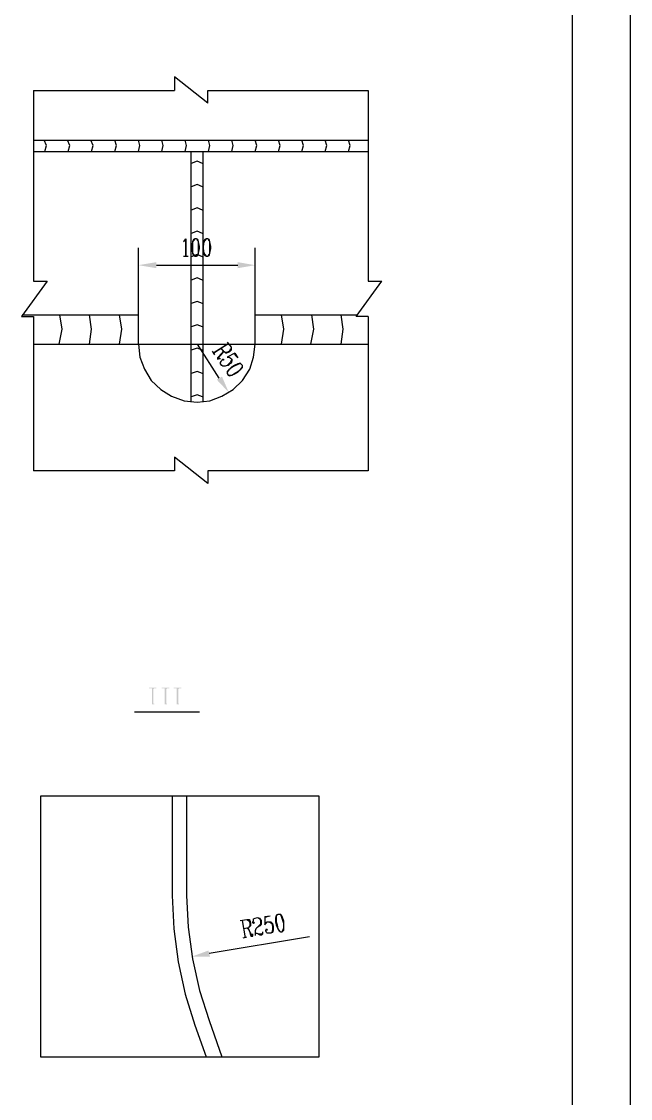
# Model space of a CAD drawing. Extents: x 51 to 246, y 3 to 417.
# Drawn here: x 211.7 to 245.9, y 150.2 to 210.8 of the extents above; entities that cross this region are included whole.
import ezdxf

# ---------------------------------------------------------------- set-up
doc = ezdxf.new("R2010")
doc.units = 0
doc.header["$MEASUREMENT"] = 0
doc.layers.add('_____1', color=160, linetype='Continuous')

msp = doc.modelspace()

# ---------------------------------------------------------------- hatches: boundary and pattern name
at = {"layer": '_____1'}
for points in [[(219.244, 197.231), (219.244, 196.892), (218.228, 197.061)], [(223.816, 197.231), (223.816, 196.892), (224.79, 197.061)], [(222.927, 190.796), (222.631, 190.627), (223.308, 189.907)], [(219.244, 173.312), (218.821, 173.312), (218.821, 173.27), (218.99, 173.27), (218.99, 172.381), (218.821, 172.381), (219.244, 172.381), (219.117, 172.381), (219.117, 172.423), (219.075, 172.423), (219.075, 173.228), (219.117, 173.27), (219.244, 173.27)], [(219.964, 173.312), (219.541, 173.312), (219.541, 173.27), (219.71, 173.27), (219.71, 172.381), (219.541, 172.381), (219.964, 172.381), (219.837, 172.381), (219.837, 172.423), (219.795, 172.423), (219.795, 173.228), (219.837, 173.27), (219.964, 173.27)], [(220.641, 173.312), (220.218, 173.312), (220.218, 173.27), (220.387, 173.27), (220.387, 172.381), (220.218, 172.381), (220.641, 172.381), (220.514, 172.381), (220.514, 172.423), (220.472, 172.423), (220.472, 173.228), (220.514, 173.27), (220.641, 173.27)], [(222.165, 158.538), (222.25, 158.199), (221.234, 158.199)]]:
    msp.add_hatch(color=7, dxfattribs=at).paths.add_polyline_path(points, is_closed=False)

# ---------------------------------------------------------------- linework, layer by layer
at = {"layer": '_____1', "color": 7}
for p, q in [((245.872, 3.259), (245.872, 417.025)), ((242.612, 6.519), (242.612, 413.766)), ((212.344, 206.883), (220.26, 206.883)), ((212.344, 206.883), (212.344, 196.172)), ((222.123, 206.883), (231.14, 206.883)), ((222.123, 206.163), (222.123, 206.883)), ((212.344, 204.088), (231.14, 204.088)), ((212.344, 203.454), (231.14, 203.454)), ((221.192, 189.357), (221.192, 203.454)), ((221.869, 189.357), (221.869, 203.454)), ((218.228, 194.267), (218.228, 198.035)), ((224.79, 194.267), (224.79, 198.035)), ((220.768, 197.569), (221.022, 197.569)), ((219.244, 197.061), (223.816, 197.061)), ((212.344, 196.172), (213.106, 196.172)), ((211.709, 194.267), (218.228, 194.267)), ((212.344, 194.183), (212.344, 185.504)), ((218.228, 192.616), (218.228, 194.267)), ((224.79, 194.267), (230.505, 194.267)), ((224.79, 192.616), (224.79, 194.267)), ((231.14, 194.183), (231.14, 185.504)), ((212.344, 192.616), (218.228, 192.616)), ((218.228, 192.616), (224.79, 192.616)), ((221.53, 192.616), (222.758, 190.711)), ((222.462, 192.151), (223.266, 192.659)), ((223.308, 192.659), (222.462, 192.108)), ((224.79, 192.616), (231.14, 192.616)), ((222.377, 192.235), (222.504, 192.024)), ((223.647, 192.108), (223.816, 191.854)), ((220.26, 185.504), (212.344, 185.504)), ((231.14, 185.504), (222.123, 185.504)), ((218.017, 171.958), (221.657, 171.958)), ((212.725, 167.216), (212.725, 152.569)), ((228.388, 167.216), (212.725, 167.216)), ((220.133, 167.216), (220.133, 161.628)), ((220.938, 167.216), (220.938, 161.628)), ((228.388, 152.569), (228.388, 167.216)), ((225.34, 160.443), (225.637, 160.485)), ((224.24, 159.258), (224.07, 160.231)), ((227.838, 159.3), (222.208, 158.369)), ((224.113, 159.258), (224.324, 159.3)), ((222.208, 154.601), (222.927, 152.569)), ((221.403, 154.347), (222.038, 152.569)), ((212.725, 152.569), (228.388, 152.569))]:
    msp.add_line(p, q, dxfattribs=at)
for points in [[(222.123, 206.163), (220.26, 207.645), (220.26, 206.883)], [(231.14, 206.883), (231.14, 196.172), (231.902, 196.172)], [(212.979, 203.454), (213.064, 203.792), (212.937, 204.088)], [(214.291, 203.454), (214.376, 203.792), (214.249, 204.088)], [(215.604, 203.454), (215.688, 203.792), (215.561, 204.088)], [(216.916, 203.454), (217.001, 203.792), (216.916, 204.088)], [(218.228, 203.454), (218.313, 203.792), (218.228, 204.088)], [(219.541, 203.454), (219.625, 203.792), (219.541, 204.088)], [(220.853, 203.454), (220.938, 203.792), (220.853, 204.088)], [(222.165, 203.454), (222.25, 203.792), (222.165, 204.088)], [(223.478, 203.454), (223.562, 203.792), (223.478, 204.088)], [(224.79, 203.454), (224.875, 203.792), (224.79, 204.088)], [(226.102, 203.454), (226.187, 203.792), (226.102, 204.088)], [(227.415, 203.454), (227.499, 203.792), (227.415, 204.088)], [(228.727, 203.454), (228.812, 203.792), (228.727, 204.088)], [(230.039, 203.454), (230.124, 203.792), (230.039, 204.088)], [(221.827, 202.776), (221.53, 202.903), (221.192, 202.776)], [(221.827, 201.464), (221.53, 201.591), (221.192, 201.464)], [(221.827, 200.152), (221.53, 200.279), (221.192, 200.152)], [(221.827, 198.839), (221.53, 198.966), (221.192, 198.839)], [(220.768, 198.374), (220.811, 198.416), (220.895, 198.543), (220.895, 197.569), (220.895, 198.501)], [(221.403, 198.543), (221.319, 198.501), (221.276, 198.374), (221.234, 198.12), (221.234, 197.993), (221.276, 197.738), (221.319, 197.612), (221.403, 197.569), (221.488, 197.569), (221.573, 197.612), (221.615, 197.738), (221.657, 197.993), (221.657, 198.12), (221.615, 198.374), (221.573, 198.501), (221.488, 198.543), (221.403, 198.543), (221.319, 198.458), (221.276, 198.374), (221.276, 197.738), (221.319, 197.654), (221.403, 197.569)], [(221.488, 197.569), (221.573, 197.654), (221.615, 197.738), (221.615, 198.374), (221.573, 198.458), (221.53, 198.501)], [(222.038, 198.543), (221.954, 198.501), (221.869, 198.374), (221.869, 197.738), (221.954, 197.612), (222.038, 197.569), (222.123, 197.569), (222.208, 197.612), (222.25, 197.738), (222.292, 197.993), (222.292, 198.12), (222.25, 198.374), (222.208, 198.501), (222.123, 198.543), (222.038, 198.543), (221.954, 198.458), (221.911, 198.374), (221.869, 198.12), (221.869, 197.993), (221.911, 197.738), (221.954, 197.654), (222.038, 197.569)], [(222.123, 197.569), (222.165, 197.612), (222.208, 197.654), (222.25, 197.738), (222.25, 198.374), (222.208, 198.458), (222.165, 198.501)], [(221.827, 197.527), (221.53, 197.654), (221.192, 197.527)], [(213.106, 196.172), (211.667, 194.183), (212.344, 194.183)], [(221.827, 196.215), (221.53, 196.342), (221.192, 196.215)], [(231.14, 194.183), (230.463, 194.183), (231.902, 196.172)], [(221.827, 194.902), (221.53, 195.029), (221.192, 194.902)], [(213.783, 192.616), (213.953, 193.463), (213.826, 194.267)], [(215.477, 192.616), (215.604, 193.463), (215.477, 194.267)], [(217.17, 192.616), (217.297, 193.463), (217.17, 194.267)], [(221.827, 193.59), (221.53, 193.717), (221.192, 193.59)], [(226.272, 192.616), (226.399, 193.463), (226.272, 194.267)], [(227.923, 192.616), (228.092, 193.463), (227.965, 194.267)], [(229.616, 192.616), (229.743, 193.463), (229.616, 194.267)], [(218.228, 192.616), (218.313, 191.897), (218.567, 191.219), (218.948, 190.584), (219.498, 190.076), (220.091, 189.695), (220.811, 189.441), (221.53, 189.357), (222.25, 189.441), (222.927, 189.695), (223.562, 190.076), (224.07, 190.584), (224.494, 191.219), (224.705, 191.897), (224.79, 192.616)], [(223.224, 192.743), (223.435, 192.447), (223.435, 192.278), (223.351, 192.193), (223.266, 192.151), (223.181, 192.108), (223.139, 192.108), (223.054, 192.193), (222.885, 192.405)], [(221.827, 192.278), (221.53, 192.405), (221.192, 192.278)], [(222.97, 192.193), (222.927, 192.108), (222.673, 191.854), (222.673, 191.77), (222.8, 191.812), (222.843, 191.812)], [(222.97, 192.278), (222.97, 192.151), (222.716, 191.854), (222.716, 191.812), (222.8, 191.812)], [(223.647, 192.108), (223.224, 191.897), (223.308, 191.897), (223.393, 191.854), (223.478, 191.77), (223.478, 191.685), (223.435, 191.558), (223.308, 191.473), (223.266, 191.431), (223.097, 191.388), (223.012, 191.388), (222.927, 191.431), (222.843, 191.516), (222.843, 191.6), (222.885, 191.643), (222.927, 191.727), (222.97, 191.77), (223.012, 191.77), (223.012, 191.727), (222.927, 191.727)], [(223.435, 192.447), (223.435, 192.362), (223.393, 192.32), (223.351, 192.235), (223.266, 192.193), (223.181, 192.151), (223.097, 192.151), (223.054, 192.193)], [(223.605, 192.108), (223.689, 191.981), (223.816, 191.854)], [(223.478, 191.77), (223.393, 191.6), (223.308, 191.516), (223.224, 191.431), (223.097, 191.388), (222.97, 191.388), (222.927, 191.431)], [(224.028, 191.473), (223.943, 191.558), (223.816, 191.516), (223.605, 191.431), (223.478, 191.346), (223.308, 191.177), (223.224, 191.05), (223.224, 190.965), (223.266, 190.881), (223.351, 190.838), (223.478, 190.881), (223.689, 190.965), (223.816, 191.05), (223.986, 191.219), (224.07, 191.346), (224.07, 191.431), (223.986, 191.516), (223.901, 191.516), (223.816, 191.473), (223.605, 191.388), (223.478, 191.304), (223.308, 191.177), (223.224, 191.092), (223.224, 190.965)], [(223.266, 190.881), (223.478, 190.881), (223.689, 191.008), (223.816, 191.092), (223.986, 191.219), (224.07, 191.304), (224.07, 191.346)], [(221.827, 190.965), (221.53, 191.092), (221.192, 190.965)], [(221.827, 189.653), (221.53, 189.78), (221.192, 189.653)], [(222.123, 185.504), (222.123, 184.785), (220.26, 186.266), (220.26, 185.504)], [(220.133, 161.628), (220.218, 159.766), (220.472, 157.903), (220.853, 156.083), (221.403, 154.347)], [(220.938, 161.628), (221.022, 159.85), (221.276, 158.072), (221.657, 156.294), (222.208, 154.601)], [(225.34, 160.401), (225.467, 160.443), (225.637, 160.485)], [(225.34, 160.443), (225.34, 159.977), (225.383, 160.062), (225.467, 160.147), (225.679, 160.147), (225.764, 160.062), (225.806, 159.893), (225.806, 159.681), (225.764, 159.554), (225.679, 159.512), (225.467, 159.512), (225.425, 159.554), (225.383, 159.638), (225.383, 159.681), (225.425, 159.766), (225.467, 159.723), (225.425, 159.638)], [(226.06, 160.57), (225.975, 160.528), (225.933, 160.358), (225.933, 160.147), (225.975, 159.977), (226.06, 159.766), (226.145, 159.638), (226.229, 159.596), (226.314, 159.596), (226.399, 159.681), (226.399, 160.189), (226.314, 160.443), (226.229, 160.57), (226.06, 160.57), (226.018, 160.528), (225.975, 160.485), (225.975, 160.147), (226.018, 159.977), (226.06, 159.766), (226.145, 159.681), (226.145, 159.638), (226.229, 159.596)], [(226.314, 159.596), (226.356, 159.681), (226.356, 159.723), (226.399, 159.808), (226.399, 160.062), (226.272, 160.443), (226.229, 160.528), (226.187, 160.57)], [(223.943, 160.231), (224.324, 160.274), (224.451, 160.274), (224.494, 160.231), (224.536, 160.104), (224.536, 159.935), (224.409, 159.808), (224.155, 159.766)], [(224.324, 160.274), (224.409, 160.231), (224.451, 160.189), (224.494, 160.104), (224.494, 159.935), (224.451, 159.893), (224.409, 159.808)], [(224.324, 159.808), (224.409, 159.766), (224.409, 159.723), (224.578, 159.427), (224.621, 159.385), (224.663, 159.385), (224.663, 159.427)], [(224.705, 160.147), (224.748, 160.104), (224.705, 160.062), (224.663, 160.104), (224.663, 160.147), (224.705, 160.231), (224.705, 160.316), (224.79, 160.358), (224.917, 160.401), (225.044, 160.358), (225.044, 160.316), (225.129, 160.231), (225.129, 160.02), (225.044, 159.935), (224.875, 159.808), (224.832, 159.766), (224.79, 159.638), (224.79, 159.385)], [(224.917, 160.401), (225.002, 160.358), (225.044, 160.316), (225.086, 160.231), (225.086, 160.02), (224.875, 159.808)], [(225.552, 160.147), (225.721, 160.062), (225.764, 159.893), (225.764, 159.681), (225.721, 159.554), (225.679, 159.512)], [(224.409, 159.766), (224.451, 159.681), (224.536, 159.385), (224.578, 159.342), (224.663, 159.342), (224.663, 159.469)], [(224.79, 159.469), (224.832, 159.512), (224.875, 159.512), (225.044, 159.469), (225.129, 159.469), (225.213, 159.512), (225.213, 159.596)], [(224.875, 159.512), (225.044, 159.427), (225.171, 159.427), (225.213, 159.469), (225.213, 159.596)]]:
    msp.add_lwpolyline(points, dxfattribs=at)

doc.saveas('drawing.dxf')
